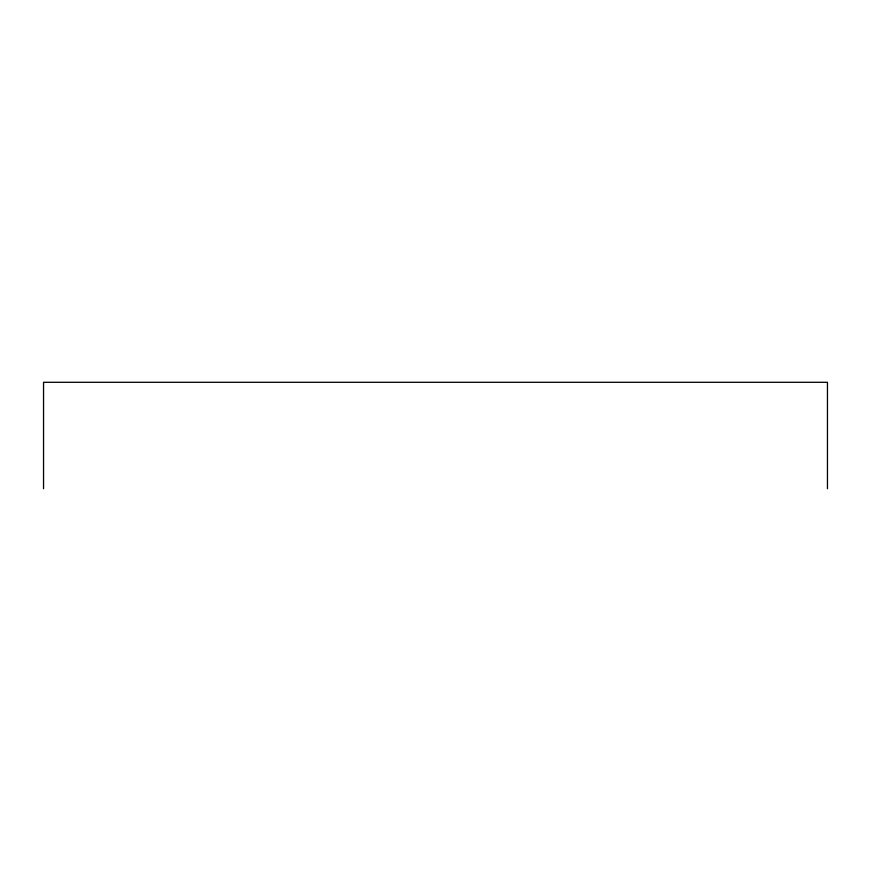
<?xml version="1.0" encoding="UTF-8"?>
<svg xmlns="http://www.w3.org/2000/svg" width="871" height="871" viewBox="0 0 871 871"><rect width="100%" height="100%" fill="white"/><g stroke="black" fill="none" stroke-linecap="round" stroke-linejoin="round"><path stroke-width="1.31" d="M827.45 488.707L827.45 382.293L43.55 382.293L43.55 488.707"/></g></svg>
